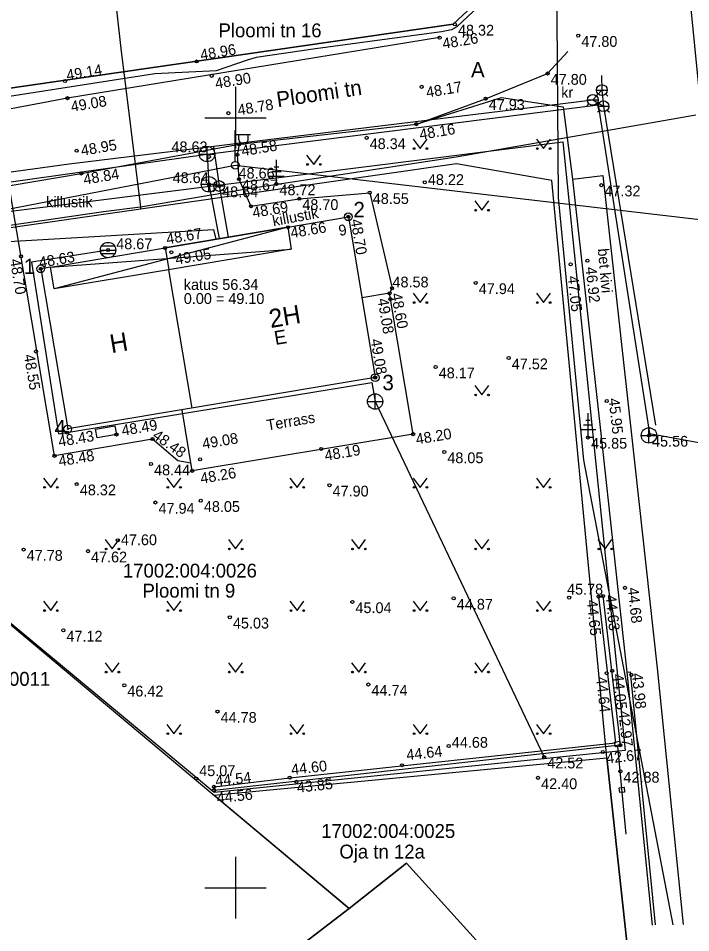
# Model space of a CAD drawing. Extents: x 642250 to 642355, y 6456939 to 6457087.
# Drawn here: x 642285.9 to 642329.6, y 6456997.1 to 6457056.5 of the extents above; entities that cross this region are included whole.
import ezdxf

# ---------------------------------------------------------------- set-up
doc = ezdxf.new("R2010")
doc.units = 0
for name, color, linetype in [('ABIJOONIS', 7, 'Continuous'), ('AED', 7, 'Continuous'), ('HALJASTUS', 7, 'Continuous'), ('HOONE', 7, 'Continuous'), ('HOONEDET', 7, 'Continuous'), ('KKAEV', 7, 'Continuous'), ('KOORDPUNKT', 7, 'Continuous'), ('KORGUS-EH2000', 7, 'Continuous'), ('KPKAABEL', 7, 'Continuous'), ('KTRASS', 7, 'Continuous'), ('MOOTPIIR', 7, 'Continuous'), ('MPKAABEL', 7, 'Continuous'), ('MPOHULIIN', 7, 'Continuous'), ('PIIR', 7, 'Continuous'), ('POST', 7, 'Continuous'), ('PUU', 7, 'Continuous'), ('RAJATIS', 7, 'Continuous'), ('SITRASS', 7, 'Continuous'), ('SKKAEV', 7, 'Continuous'), ('SKTRASS', 7, 'Continuous'), ('TEE', 7, 'Continuous'), ('VKAEV', 7, 'Continuous'), ('VORK', 7, 'Continuous'), ('VTRASS', 7, 'Continuous')]:
    doc.layers.add(name, color=color, linetype=linetype)

msp = doc.modelspace()

# ---------------------------------------------------------------- linework, layer by layer
at = {"layer": 'AED'}
for p, q in [((642323.582, 6457018.905), (642324.678, 6457009.401)), ((642325.422, 6457013.996), (642325.618, 6457014.021)), ((642325.422, 6457013.996), (642327.055, 6456997.56)), ((642325.618, 6457014.021), (642327.251, 6456997.585)), ((642324.814, 6457009.169), (642325.348, 6457003.483))]:
    msp.add_line(p, q, dxfattribs=at)
for points in [[(642323.582, 6457018.905), (642323.86, 6457018.949), (642324.985, 6457009.257), (642298.604, 6457006.321)], [(642298.604, 6457006.321), (642298.604, 6457006.553), (642303.519, 6457007.144), (642324.678, 6457009.401)]]:
    msp.add_lwpolyline(points, dxfattribs=at)
at = {"layer": 'HALJASTUS'}
for p, q in [((642311.537, 6457048.607), (642312, 6457048)), ((642312, 6457048), (642312.446, 6457048.607)), ((642319.537, 6457048.607), (642320, 6457048)), ((642320, 6457048), (642320.446, 6457048.607)), ((642304.614, 6457047.579), (642305.077, 6457046.973)), ((642305.077, 6457046.973), (642305.523, 6457047.579)), ((642315.537, 6457044.607), (642316, 6457044)), ((642316, 6457044), (642316.446, 6457044.607)), ((642311.537, 6457038.607), (642312, 6457038)), ((642312, 6457038), (642312.446, 6457038.607)), ((642319.537, 6457038.607), (642320, 6457038)), ((642320, 6457038), (642320.446, 6457038.607)), ((642315.537, 6457032.607), (642316, 6457032)), ((642316, 6457032), (642316.446, 6457032.607)), ((642287.537, 6457026.607), (642288, 6457026)), ((642288, 6457026), (642288.446, 6457026.607)), ((642295.537, 6457026.607), (642296, 6457026)), ((642296, 6457026), (642296.446, 6457026.607)), ((642303.537, 6457026.607), (642304, 6457026)), ((642304, 6457026), (642304.446, 6457026.607)), ((642311.537, 6457026.607), (642312, 6457026)), ((642312, 6457026), (642312.446, 6457026.607)), ((642319.537, 6457026.607), (642320, 6457026)), ((642320, 6457026), (642320.446, 6457026.607)), ((642291.537, 6457022.607), (642292, 6457022)), ((642292, 6457022), (642292.446, 6457022.607)), ((642299.537, 6457022.607), (642300, 6457022)), ((642300, 6457022), (642300.446, 6457022.607)), ((642307.537, 6457022.607), (642308, 6457022)), ((642308, 6457022), (642308.446, 6457022.607)), ((642315.537, 6457022.607), (642316, 6457022)), ((642316, 6457022), (642316.446, 6457022.607)), ((642323.537, 6457022.607), (642324, 6457022)), ((642324, 6457022), (642324.446, 6457022.607)), ((642287.537, 6457018.607), (642288, 6457018)), ((642288, 6457018), (642288.446, 6457018.607)), ((642295.537, 6457018.607), (642296, 6457018)), ((642296, 6457018), (642296.446, 6457018.607)), ((642303.537, 6457018.607), (642304, 6457018)), ((642304, 6457018), (642304.446, 6457018.607)), ((642311.537, 6457018.607), (642312, 6457018)), ((642312, 6457018), (642312.446, 6457018.607)), ((642319.537, 6457018.607), (642320, 6457018)), ((642320, 6457018), (642320.446, 6457018.607)), ((642291.537, 6457014.607), (642292, 6457014)), ((642292, 6457014), (642292.446, 6457014.607)), ((642299.537, 6457014.607), (642300, 6457014)), ((642300, 6457014), (642300.446, 6457014.607)), ((642307.537, 6457014.607), (642308, 6457014)), ((642308, 6457014), (642308.446, 6457014.607)), ((642315.537, 6457014.607), (642316, 6457014)), ((642316, 6457014), (642316.446, 6457014.607)), ((642295.537, 6457010.607), (642296, 6457010)), ((642296, 6457010), (642296.446, 6457010.607)), ((642303.537, 6457010.607), (642304, 6457010)), ((642304, 6457010), (642304.446, 6457010.607)), ((642311.537, 6457010.607), (642312, 6457010)), ((642312, 6457010), (642312.446, 6457010.607)), ((642319.537, 6457010.607), (642320, 6457010)), ((642320, 6457010), (642320.446, 6457010.607))]:
    msp.add_line(p, q, dxfattribs=at)
for centre in [(642311.599, 6457048), (642312.428, 6457048), (642319.599, 6457048), (642320.428, 6457048), (642304.676, 6457046.973), (642305.505, 6457046.973), (642315.599, 6457044), (642316.428, 6457044), (642311.599, 6457038), (642312.428, 6457038), (642319.599, 6457038), (642320.428, 6457038), (642315.599, 6457032), (642316.428, 6457032), (642287.599, 6457026), (642288.428, 6457026), (642295.599, 6457026), (642296.428, 6457026), (642303.599, 6457026), (642304.428, 6457026), (642311.599, 6457026), (642312.428, 6457026), (642319.599, 6457026), (642320.428, 6457026), (642291.599, 6457022), (642292.428, 6457022), (642299.599, 6457022), (642300.428, 6457022), (642307.599, 6457022), (642308.428, 6457022), (642315.599, 6457022), (642316.428, 6457022), (642323.599, 6457022), (642324.428, 6457022), (642287.599, 6457018), (642288.428, 6457018), (642295.599, 6457018), (642296.428, 6457018), (642303.599, 6457018), (642304.428, 6457018), (642311.599, 6457018), (642312.428, 6457018), (642319.599, 6457018), (642320.428, 6457018), (642291.599, 6457014), (642292.428, 6457014), (642299.599, 6457014), (642300.428, 6457014), (642307.599, 6457014), (642308.428, 6457014), (642315.599, 6457014), (642316.428, 6457014), (642295.599, 6457010), (642296.428, 6457010), (642303.599, 6457010), (642304.428, 6457010), (642311.599, 6457010), (642312.428, 6457010), (642319.599, 6457010), (642320.428, 6457010)]:
    msp.add_circle(centre, 0.055, dxfattribs=at)
at = {"layer": 'HOONE'}
msp.add_line((642295.642, 6457040.136), (642297.157, 6457031.137), dxfattribs=at)
for points in [[(642303.398, 6457042.907), (642307.327, 6457043.571), (642309.071, 6457033.126), (642289.104, 6457029.792)], [(642303.398, 6457042.907), (642303.61, 6457041.479), (642295.642, 6457040.136)], [(642287.988, 6457040.301), (642287.354, 6457040.194), (642289.104, 6457029.792)], [(642295.642, 6457040.136), (642288.225, 6457038.895), (642287.988, 6457040.301)], [(642311.535, 6457029.454), (642310.004, 6457038.604), (642308.207, 6457038.303)], [(642311.535, 6457029.454), (642297.183, 6457027.069), (642296.525, 6457031.031)]]:
    msp.add_lwpolyline(points, dxfattribs=at)
at = {"layer": 'HOONEDET'}
for p, q in [((642287.988, 6457040.301), (642303.398, 6457042.907)), ((642303.398, 6457042.907), (642288.225, 6457038.895)), ((642287.988, 6457040.301), (642303.61, 6457041.479))]:
    msp.add_line(p, q, dxfattribs=at)
msp.add_lwpolyline([(642303.4, 6457042.894), (642295.433, 6457041.545), (642295.671, 6457040.141)], dxfattribs=at)
at = {"layer": 'KKAEV'}
for p, q in [((642298.15, 6457047.142), (642298.15, 6457048.142)), ((642297.65, 6457047.642), (642298.65, 6457047.642)), ((642298.275, 6457045.181), (642298.275, 6457046.181)), ((642297.775, 6457045.681), (642298.775, 6457045.681)), ((642309.065, 6457031.078), (642309.065, 6457032.078)), ((642308.565, 6457031.578), (642309.565, 6457031.578)), ((642326.849, 6457028.871), (642326.849, 6457029.871)), ((642326.349, 6457029.371), (642327.349, 6457029.371))]:
    msp.add_line(p, q, dxfattribs=at)
for centre in [(642298.15, 6457047.642), (642298.275, 6457045.681), (642309.065, 6457031.578), (642326.849, 6457029.371)]:
    msp.add_circle(centre, 0.5, dxfattribs=at)
at = {"layer": 'KOORDPUNKT'}
for centre, radius in [((642307.327, 6457043.571), 0.25), ((642307.327, 6457043.571), 0.025), ((642307.327, 6457043.571), 0.0221), ((642307.327, 6457043.571), 0.0191), ((642307.327, 6457043.571), 0.0161), ((642307.327, 6457043.571), 0.0132), ((642307.327, 6457043.571), 0.0102), ((642307.327, 6457043.571), 0.00726), ((642307.327, 6457043.571), 0.0043), ((642287.354, 6457040.194), 0.25), ((642287.354, 6457040.194), 0.025), ((642287.354, 6457040.194), 0.0221), ((642287.354, 6457040.194), 0.0191), ((642287.354, 6457040.194), 0.0161), ((642287.354, 6457040.194), 0.0132), ((642287.354, 6457040.194), 0.0102), ((642287.354, 6457040.194), 0.00726), ((642287.354, 6457040.194), 0.0043), ((642309.071, 6457033.126), 0.25), ((642309.071, 6457033.126), 0.025), ((642309.071, 6457033.126), 0.0221), ((642309.071, 6457033.126), 0.0191), ((642309.071, 6457033.126), 0.0161), ((642309.071, 6457033.126), 0.0132), ((642309.071, 6457033.126), 0.0102), ((642309.071, 6457033.126), 0.00726), ((642309.071, 6457033.126), 0.0043), ((642289.104, 6457029.792), 0.25), ((642289.104, 6457029.792), 0.025), ((642289.104, 6457029.792), 0.0221), ((642289.104, 6457029.792), 0.0191), ((642289.104, 6457029.792), 0.0161), ((642289.104, 6457029.792), 0.0132), ((642289.104, 6457029.792), 0.0102), ((642289.104, 6457029.792), 0.00726), ((642289.104, 6457029.792), 0.0043)]:
    msp.add_circle(centre, radius, dxfattribs=at)
at = {"layer": 'KORGUS-EH2000'}
for centre in [(642314.247, 6457056.067), (642322.255, 6457055.337), (642313.252, 6457055.209), (642297.469, 6457053.659), (642288.931, 6457052.395), (642298.448, 6457052.723), (642320.268, 6457052.875), (642312.087, 6457052.013), (642289.088, 6457051.275), (642316.244, 6457051.239), (642299.53, 6457050.3), (642311.748, 6457049.585), (642300.236, 6457048.282), (642308.512, 6457048.696), (642289.688, 6457047.859), (642300.115, 6457047.599), (642298.279, 6457047.461), (642289.981, 6457046.38), (642300.218, 6457046.018), (642312.29, 6457045.811), (642298.275, 6457045.681), (642298.932, 6457045.572), (642302.655, 6457045.698), (642323.755, 6457045.627), (642304.138, 6457044.742), (642308.714, 6457045.133), (642301.003, 6457044.258), (642307.327, 6457043.571), (642303.4, 6457042.894), (642291.725, 6457041.411), (642295.433, 6457041.545), (642295.831, 6457041.27), (642286.073, 6457041.003), (642321.763, 6457040.478), (642322.854, 6457040.719), (642287.354, 6457040.194), (642315.599, 6457039.279), (642310.17, 6457038.93), (642310.004, 6457038.604), (642310.048, 6457038.221), (642287.041, 6457034.822), (642317.742, 6457034.396), (642312.997, 6457033.812), (642309.071, 6457033.126), (642324.109, 6457031.607), (642289.069, 6457029.547), (642292.27, 6457029.434), (642311.535, 6457029.454), (642322.891, 6457029.24), (642326.849, 6457029.371), (642294.611, 6457029.138), (642288.247, 6457028.042), (642305.572, 6457028.498), (642313.556, 6457028.299), (642294.511, 6457027.511), (642297.7, 6457027.817), (642297.183, 6457027.069), (642289.69, 6457026.211), (642306.101, 6457026.135), (642294.799, 6457025.017), (642297.744, 6457025.134), (642292.356, 6457022.564), (642286.238, 6457021.961), (642290.416, 6457021.856), (642325.296, 6457019.472), (642307.589, 6457018.561), (642314.171, 6457018.787), (642321.669, 6457018.836), (642323.582, 6457018.905), (642323.86, 6457018.949), (642299.631, 6457017.562), (642288.821, 6457016.712), (642324.102, 6457013.929), (642324.457, 6457014.084), (642325.699, 6457013.823), (642292.774, 6457013.146), (642308.629, 6457013.199), (642298.832, 6457011.44), (642313.847, 6457009.202), (642324.985, 6457009.257), (642320.045, 6457008.475), (642323.849, 6457008.812), (642310.818, 6457007.954), (642324.992, 6457007.554), (642297.443, 6457007.089), (642303.519, 6457007.144), (642303.957, 6457006.877), (642319.647, 6457007.133), (642298.604, 6457006.553), (642298.604, 6457006.321)]:
    msp.add_circle(centre, 0.1, dxfattribs=at)
at = {"layer": 'KPKAABEL'}
msp.add_lwpolyline([(642328.425, 6456997.595), (642322.609, 6457027.766), (642320.977, 6457044.816), (642320.86, 6457059.385)], dxfattribs=at)
at = {"layer": 'KTRASS'}
for points in [[(642261.118, 6457042.412), (642298.15, 6457047.642), (642323.547, 6457050.849), (642326.875, 6457029.492), (642333.775, 6457028.236)], [(642298.15, 6457047.642), (642298.275, 6457045.681), (642298.946, 6457042.154)]]:
    msp.add_lwpolyline(points, dxfattribs=at)
at = {"layer": 'MOOTPIIR'}
msp.add_lwpolyline([(642272.629, 6457042.328), (642321.261, 6457048.437), (642325.301, 6457008.921), (642298.612, 6457006.179), (642275.3, 6457025.54)], close=True, dxfattribs=at)
at = {"layer": 'MPKAABEL'}
for points in [[(642318.78, 6457060.07), (642314.74, 6457056.25), (642314.37, 6457055.9), (642314.02, 6457055.71), (642313.37, 6457055.58), (642305.19, 6457054.47), (642301.35, 6457053.92), (642300.75, 6457053.74), (642298.75, 6457053.05), (642294.77, 6457052.86), (642282.94, 6457051.01), (642272.84, 6457049.67), (642271.25, 6457049.58), (642266.13, 6457048.95), (642263.76, 6457048.38), (642263.124, 6457048.177)], [(642273.08, 6457041.26), (642298.572, 6457042.751), (642298.711, 6457042.114)]]:
    msp.add_lwpolyline(points, dxfattribs=at)
at = {"layer": 'MPOHULIIN'}
msp.add_lwpolyline([(642270.944, 6457041.332), (642273.001, 6457041.705), (642299.981, 6457046.919), (642331.08, 6457043.294)], dxfattribs=at)
at = {"layer": 'PIIR'}
for points in [[(642319.92, 6457084.819), (642317.92, 6457073.12), (642319.13, 6457060.75), (642314.14, 6457056.07), (642282.78, 6457051.55), (642278.77, 6457081.33), (642301.003, 6457084.355)], [(642262.135, 6457048.522), (642282.78, 6457051.55), (642314.14, 6457056.07), (642319.13, 6457060.75), (642317.92, 6457073.12), (642319.844, 6457084.375)], [(642329.803, 6457082.749), (642328.01, 6457072.77), (642337.03, 6456981.94), (642332.94, 6456975.27), (642326.74, 6456984.31), (642324.11, 6457008.44), (642320.55, 6457045.93), (642314.35, 6457047.02), (642273.01, 6457041.07), (642262.43, 6457039.511)], [(642261.964, 6457015.225), (642275.3, 6457025.54), (642307.38, 6456998.65), (642288.45, 6456984.12), (642282.07, 6456979.29), (642265.34, 6457001.24), (642262.239, 6457005.307)], [(642299.398, 6456969.426), (642288.45, 6456984.12), (642307.38, 6456998.65), (642311.1, 6457001.6), (642326.74, 6456984.31), (642317.575, 6456969.426)]]:
    msp.add_lwpolyline(points, dxfattribs=at)
msp.add_lwpolyline([(642324.11, 6457008.44), (642326.74, 6456984.31), (642311.1, 6457001.6), (642307.38, 6456998.65), (642298.6, 6457006.02)], close=True, dxfattribs=at)
at = {"layer": 'POST'}
for p, q in [((642299.981, 6457047.169), (642299.981, 6457049.169)), ((642299.981, 6457048.919), (642300.981, 6457048.919)), ((642300.208, 6457048.598), (642300.208, 6457048.919)), ((642300.82, 6457048.598), (642300.82, 6457048.919)), ((642299.981, 6457046.919), (642299.981, 6457046.919))]:
    msp.add_line(p, q, dxfattribs=at)
msp.add_circle((642299.981, 6457046.919), 0.25, dxfattribs=at)
msp.add_arc((642300.514, 6457048.598), 0.306, 180, 0, dxfattribs=at)
at = {"layer": 'PUU'}
for p, q in [((642302.655, 6457045.698), (642302.655, 6457047.273)), ((642302.955, 6457046.498), (642302.355, 6457046.498)), ((642302.805, 6457046.798), (642302.505, 6457046.798)), ((642303.155, 6457046.198), (642302.155, 6457046.198)), ((642303.015, 6457045.698), (642302.655, 6457045.698)), ((642322.891, 6457029.24), (642322.891, 6457030.815)), ((642323.191, 6457030.04), (642322.591, 6457030.04)), ((642323.041, 6457030.34), (642322.741, 6457030.34)), ((642323.391, 6457029.74), (642322.391, 6457029.74)), ((642323.251, 6457029.24), (642322.891, 6457029.24))]:
    msp.add_line(p, q, dxfattribs=at)
at = {"layer": 'RAJATIS'}
for points in [[(642292.27, 6457029.434), (642291.008, 6457029.208), (642290.907, 6457029.774), (642292.169, 6457030)], [(642324.929, 6457009.507), (642324.979, 6457009.196), (642324.668, 6457009.146), (642324.618, 6457009.457)], [(642325.235, 6457006.528), (642325.269, 6457006.209), (642324.95, 6457006.175), (642324.916, 6457006.494)]]:
    msp.add_lwpolyline(points, close=True, dxfattribs=at)
at = {"layer": 'SITRASS'}
for points in [[(642292.25, 6457057.21), (642292.55, 6457054.49), (642293.82, 6457044.19), (642293.84, 6457044.07)], [(642329.9, 6457050.18), (642314.33, 6457047.44), (642300.58, 6457045.34), (642293.82, 6457044.19), (642291.43, 6457043.89), (642282.06, 6457042.52), (642272.65, 6457041.75), (642262.89, 6457040.73)]]:
    msp.add_lwpolyline(points, dxfattribs=at)
at = {"layer": 'SKKAEV'}
for p, q in [((642291.225, 6457041.411), (642292.225, 6457041.411)), ((642292.155, 6457041.661), (642291.295, 6457041.661)), ((642292.155, 6457041.161), (642291.295, 6457041.161))]:
    msp.add_line(p, q, dxfattribs=at)
msp.add_circle((642291.725, 6457041.411), 0.5, dxfattribs=at)
at = {"layer": 'SKTRASS'}
for points in [[(642291.725, 6457041.411), (642286.76, 6457040.632), (642288.508, 6457029.485)], [(642288.508, 6457029.485), (642308.847, 6457032.809), (642309.065, 6457031.578), (642320.045, 6457008.475)]]:
    msp.add_lwpolyline(points, dxfattribs=at)
at = {"layer": 'TEE'}
for points in [[(642313.252, 6457055.209), (642289.088, 6457051.275), (642272.269, 6457048.092)], [(642261.408, 6457041.56), (642289.981, 6457046.38), (642300.236, 6457048.282), (642311.748, 6457049.585), (642316.244, 6457051.239), (642320.268, 6457052.875), (642321.587, 6457054.306)], [(642311.748, 6457049.585), (642317.275, 6457051.308), (642321.278, 6457050.71), (642321.887, 6457046.021)], [(642300.236, 6457048.282), (642300.115, 6457047.599), (642300.218, 6457046.018), (642301.003, 6457044.258), (642304.138, 6457044.742), (642308.714, 6457045.133), (642310.17, 6457038.93), (642310.004, 6457038.604)], [(642321.887, 6457046.021), (642323.849, 6457046.262), (642325.702, 6457029.601), (642327.373, 6457014.256), (642329.076, 6456997.608)], [(642321.887, 6457046.021), (642323.72, 6457029.505)], [(642297.099, 6457027.577), (642296.246, 6457027.72), (642294.611, 6457029.138), (642288.247, 6457028.042), (642285.303, 6457045.591)], [(642323.72, 6457029.505), (642325.422, 6457013.996)]]:
    msp.add_lwpolyline(points, dxfattribs=at)
at = {"layer": 'VKAEV'}
for p, q in [((642323.543, 6457051.553), (642323.403, 6457051.413)), ((642323.44, 6457051.8), (642324.14, 6457051.8)), ((642324.037, 6457051.553), (642324.177, 6457051.413)), ((642322.953, 6457050.913), (642322.813, 6457050.773)), ((642322.85, 6457051.16), (642323.55, 6457051.16)), ((642323.447, 6457050.913), (642323.587, 6457050.773)), ((642323.54, 6457050.75), (642324.24, 6457050.75)), ((642323.643, 6457050.503), (642323.503, 6457050.363)), ((642324.137, 6457050.503), (642324.277, 6457050.363)), ((642298.685, 6457045.325), (642298.545, 6457045.185)), ((642298.582, 6457045.572), (642299.282, 6457045.572)), ((642299.179, 6457045.325), (642299.319, 6457045.185))]:
    msp.add_line(p, q, dxfattribs=at)
for centre in [(642323.79, 6457051.8), (642323.2, 6457051.16), (642323.89, 6457050.75), (642298.932, 6457045.572)]:
    msp.add_circle(centre, 0.35, dxfattribs=at)
at = {"layer": 'VORK'}
for p, q in [((642300, 6457052), (642300, 6457048)), ((642298, 6457050), (642302, 6457050)), ((642300, 6457002), (642300, 6456998)), ((642298, 6457000), (642302, 6457000))]:
    msp.add_line(p, q, dxfattribs=at)
at = {"layer": 'VTRASS'}
for q in [(642323.79, 6457051.8), (642323.89, 6457050.75)]:
    msp.add_line((642323.2, 6457051.16), q, dxfattribs=at)
for points in [[(642323.77, 6457052.75), (642323.79, 6457051.8), (642323.89, 6457050.75), (642327.28, 6457030.04)], [(642260.856, 6457043.123), (642289.187, 6457047), (642323.2, 6457051.16)], [(642298.562, 6457048.146), (642298.932, 6457045.572), (642299.526, 6457042.252)]]:
    msp.add_lwpolyline(points, dxfattribs=at)

# ---------------------------------------------------------------- texts
at = {"layer": 'ABIJOONIS'}
for s, p in [('katus 56.34', (642296.643, 6457038.821)), ('0.00 = 49.10', (642296.643, 6457037.911))]:
    msp.add_text(s, height=0.7, dxfattribs=at).set_placement(p)
at = {"layer": 'HOONE'}
for s, height, p in [('9', 0.7, (642306.753, 6457042.325)), ('2H', 1.2, (642302.283, 6457036.343)), ('H', 1.2, (642291.944, 6457034.713)), ('E', 0.9, (642302.593, 6457035.242)), ('Terrass', 0.7, (642302.081, 6457029.686))]:
    msp.add_text(s, height=height, rotation=9.6, dxfattribs=at).set_placement(p)
at = {"layer": 'KOORDPUNKT'}
for s, p in [('2', (642307.655, 6457043.539)), ('1', (642286.253, 6457039.847)), ('3', (642309.536, 6457032.308)), ('4', (642288.242, 6457029.374))]:
    msp.add_text(s, height=1, dxfattribs=at).set_placement(p)
at = {"layer": 'KORGUS-EH2000'}
for s, p in [('48.32', (642314.447, 6457055.338)), ('47.80', (642322.455, 6457054.608)), ('47.80', (642320.468, 6457052.146)), ('47.93', (642316.444, 6457050.51)), ('48.63', (642295.84, 6457047.764)), ('48.34', (642308.712, 6457047.967)), ('48.66', (642300.196, 6457046.052)), ('48.64', (642295.918, 6457045.761)), ('48.67', (642300.418, 6457045.289)), ('48.22', (642312.49, 6457045.635)), ('48.64', (642299.132, 6457044.843)), ('48.72', (642302.855, 6457044.969)), ('47.32', (642323.955, 6457044.898)), ('48.70', (642304.338, 6457044.013)), ('48.55', (642308.914, 6457044.404)), ('48.67', (642292.253, 6457041.467)), ('48.58', (642310.194, 6457038.984)), ('47.94', (642315.799, 6457038.55)), ('47.52', (642317.942, 6457033.667)), ('48.17', (642313.197, 6457033.083)), ('45.56', (642327.049, 6457028.642)), ('45.85', (642323.091, 6457028.511)), ('48.05', (642313.756, 6457027.57)), ('48.44', (642294.711, 6457026.782)), ('48.32', (642289.89, 6457025.482)), ('47.90', (642306.301, 6457025.406)), ('48.05', (642297.944, 6457024.405)), ('47.94', (642294.999, 6457024.288)), ('47.60', (642292.556, 6457022.245)), ('47.78', (642286.438, 6457021.232)), ('47.62', (642290.616, 6457021.127)), ('45.78', (642321.531, 6457019.036)), ('44.87', (642314.371, 6457018.058)), ('45.04', (642307.789, 6457017.832)), ('45.03', (642299.831, 6457016.833)), ('47.12', (642289.021, 6457015.983)), ('46.42', (642292.974, 6457012.417)), ('44.74', (642308.829, 6457012.47)), ('44.78', (642299.032, 6457010.711)), ('44.68', (642314.047, 6457009.089)), ('45.07', (642297.643, 6457007.248)), ('42.52', (642320.245, 6457007.746)), ('42.88', (642325.192, 6457006.825)), ('42.40', (642319.847, 6457006.404))]:
    msp.add_text(s, height=0.7, dxfattribs=at).set_placement(p)
for s, rotation, p in [('48.26', 9.5, (642313.495, 6457054.466)), ('48.96', 9.5, (642297.765, 6457053.734)), ('49.14', 9.5, (642289.072, 6457052.413)), ('48.90', 9.5, (642298.734, 6457051.881)), ('48.17', 9.5, (642312.436, 6457051.304)), ('49.08', 9.5, (642289.362, 6457050.378)), ('48.78', 9.5, (642300.194, 6457050.154)), ('48.16', 9.5, (642312, 6457048.566)), ('48.95', 9.5, (642290.021, 6457047.53)), ('48.58', 9.5, (642300.441, 6457047.497)), ('48.84', 9.5, (642290.181, 6457045.651)), ('48.69', 9.5, (642301.157, 6457043.496)), ('48.66', 9.5, (642303.629, 6457042.182)), ('48.70', 279.5, (642307.473, 6457043.368)), ('48.67', 9.5, (642295.561, 6457041.78)), ('48.63', 9.5, (642287.296, 6457040.261)), ('49.05', 9.5, (642296.149, 6457040.461)), ('48.70', 279.5, (642285.345, 6457040.785)), ('46.92', 276.23, (642322.73, 6457040.28)), ('47.05', 276.23, (642321.566, 6457039.701)), ('49.08', 279.5, (642309.221, 6457038.226)), ('48.60', 280.8165, (642310.097, 6457038.556)), ('49.08', 279.5, (642308.769, 6457035.589)), ('48.55', 279.5, (642286.256, 6457034.588)), ('45.95', 276.23, (642324.227, 6457031.755)), ('48.49', 9.5, (642292.659, 6457029.344)), ('48.43', 9.5, (642288.546, 6457028.63)), ('48.48', 324.47329, (642294.554, 6457029.237)), ('49.08', 9.5, (642297.9, 6457028.483)), ('48.20', 9.5, (642311.765, 6457028.775)), ('48.19', 9.5, (642305.844, 6457027.72)), ('48.48', 9.5, (642288.565, 6457027.356)), ('48.26', 9.5, (642297.771, 6457026.235)), ('44.68', 276.23, (642325.467, 6457019.465)), ('44.65', 276.23, (642322.799, 6457018.662)), ('44.63', 276.23, (642324.016, 6457018.985)), ('44.05', 276.23, (642324.488, 6457013.85)), ('43.98', 276.23, (642325.734, 6457013.904)), ('44.64', 276.23, (642323.414, 6457013.672)), ('42.97', 276.23, (642324.862, 6457011.461)), ('44.64', 6.23, (642311.132, 6457008.28)), ('42.67', 6.23, (642324.106, 6457008.057)), ('44.60', 6.23, (642303.647, 6457007.328)), ('44.54', 6.23, (642298.727, 6457006.582)), ('43.85', 6.23, (642304.024, 6457006.165)), ('44.56', 6.23, (642298.82, 6457005.476))]:
    msp.add_text(s, height=0.7, rotation=rotation, dxfattribs=at).set_placement(p)
at = {"layer": 'PIIR'}
for s, p in [('Ploomi tn 16', (642298.896, 6457055.228)), ('17002:004:0026', (642292.687, 6457020.142)), ('Ploomi tn 9', (642293.962, 6457018.84)), ('17002:004:0011', (642279.266, 6457013.113)), ('17002:004:0025', (642305.565, 6457003.23)), ('Oja tn 12a', (642306.744, 6457001.896))]:
    msp.add_text(s, height=0.9, dxfattribs=at).set_placement(p)
at = {"layer": 'TEE'}
for s, height, p in [('A', 1, (642315.29, 6457052.625)), ('kr', 0.7, (642321.151, 6457051.298)), ('killustik', 0.7, (642287.698, 6457044.187))]:
    msp.add_text(s, height=height, dxfattribs=at).set_placement(p)
for s, height, rotation, p in [('Ploomi tn', 1, 8.38515, (642302.74, 6457050.683)), ('killustik', 0.7, 10.62488, (642302.463, 6457042.95)), ('bet kivi', 0.7, 274.95326, (642323.53, 6457041.491))]:
    msp.add_text(s, height=height, rotation=rotation, dxfattribs=at).set_placement(p)

doc.saveas('drawing.dxf')
